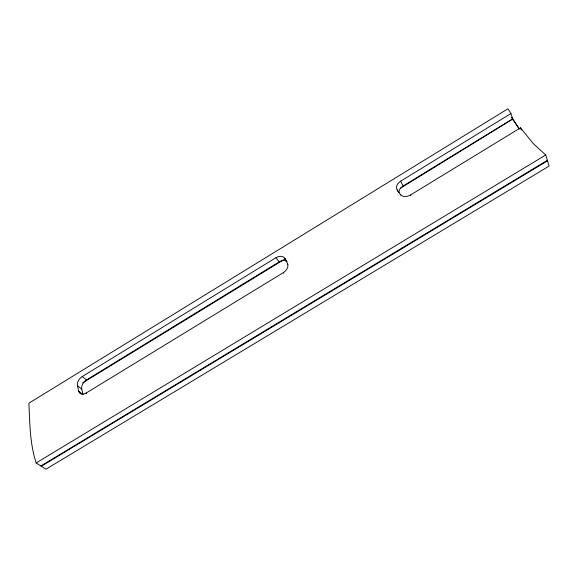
<?xml version="1.0" encoding="UTF-8"?>
<svg xmlns="http://www.w3.org/2000/svg" width="578" height="578" viewBox="0 0 578 578"><rect width="100%" height="100%" fill="white"/><g stroke="black" fill="none" stroke-linecap="round" stroke-linejoin="round"><path stroke-width="0.87" d="M77.438 385.721L81.736 389.066L83.015 394.564L78.695 391.234L77.438 385.721A7.572 5.043 -49.5 0 1 82.249 376.553L276.009 257.672A7.63 5.477 -36.9 0 1 284.94 258.612L286.312 260.476M400.67 181.181L510.952 113.519L507.889 108.83L28.9 403.177C29.796 423.204 29.839 443.702 36.168 462.949L46.03 469.17L549.1 166.074L545.74 154.962L533.205 143.546L520.525 127.817L410.474 195.01A7.955 5.657 -27.4 0 1 400.402 194.483L397.18 189.859A7.911 5.592 -27.6 0 1 400.67 181.181L403.097 185.986A7.861 5.585 -27.5 0 0 398.936 192.647M81.736 389.066A7.528 5.043 -49.6 0 1 86.498 379.934L279.174 261.899A7.579 5.469 -36.9 0 1 287.129 261.668M403.097 185.986L512.708 118.837L510.952 113.519M82.647 382.889L285.59 258.583M400.222 188.37L512.686 119.068M78.695 391.234A7.622 5.094 -49.8 0 0 86.136 393.047L283.43 272.585A7.673 5.542 -37 0 0 287.454 263.561L284.94 258.612M36.168 462.949L545.74 154.962M40.901 465.933L547.352 160.294M41.37 466.229L547.51 160.821M86.136 393.047L86.678 393.466M82.249 376.553L86.498 379.934M283.43 272.585L283.827 273.112M276.009 257.672L279.174 261.899M287.454 263.561L288.039 264.363M519.087 128.554L511.935 117.652M519.261 129.082L511.653 117.471M511.747 117.356L512.13 117.948M400.402 194.483L400.713 195.082M397.18 189.859L397.794 191.051M397.953 191.354L398.415 192.25M410.474 195.01L410.777 195.617M512.881 119.364L513.372 120.86M520.525 127.817L521.262 130.093"/></g></svg>
